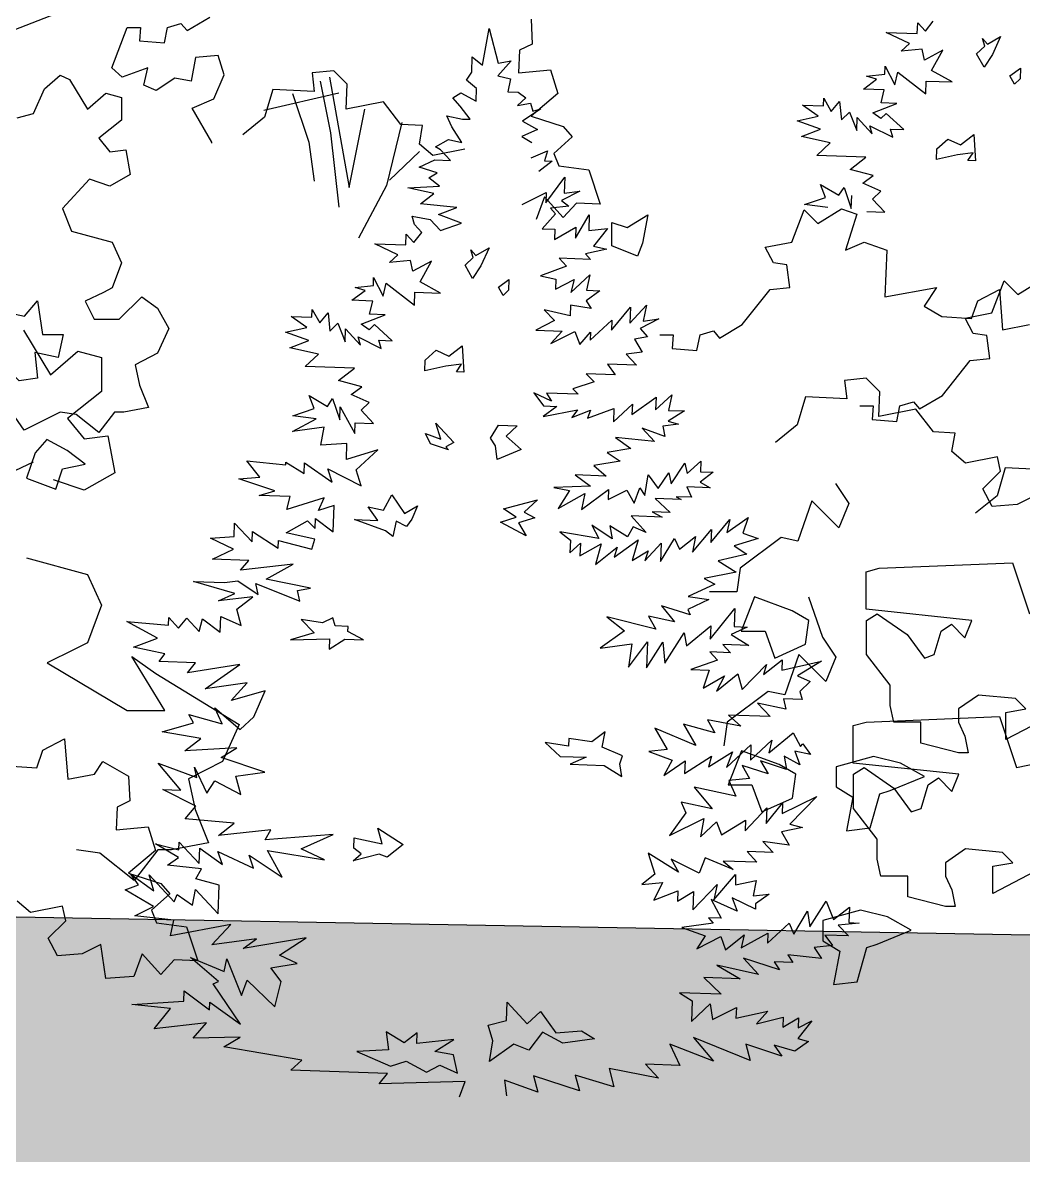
# Model space of a CAD drawing. Header units: inches. Extents: x 11.9 to 85.3, y 21.1 to 37.4.
# Drawn here: x 23.416 to 23.875, y 22.244 to 22.763 of the extents above; entities that cross this region are included whole.
import ezdxf

# ---------------------------------------------------------------- set-up
doc = ezdxf.new("R2010")
doc.units = ezdxf.units.IN
doc.header["$MEASUREMENT"] = 0
doc.layers.add('CAY', color=94, linetype='Continuous')
doc.layers.add('CAY-3', color=61, linetype='Continuous')

# ---------------------------------------------------------------- blocks, each defined once
blk = doc.blocks.new('A$C76451831')
at = {"layer": 'CAY'}
for p, q in [((4984.6, 1105.9), (4929.6, 1084.7)), ((5118.8, 1089), (5142, 1102.7)), ((5470, 1100.6), (5471.1, 1075.2)), ((5057.6, 1092.1), (5071.3, 1092.1)), ((5071.3, 1092.1), (5070.3, 1078.4)), ((5095.6, 1076.3), (5098.8, 1092.1)), ((5098.8, 1092.1), (5112.5, 1096.3)), ((5112.5, 1096.3), (5118.8, 1089)), ((5420.6, 1053.6), (5427.3, 1091)), ((5427.3, 1091), (5436.5, 1055.8)), ((5864.5, 1085.8), (5864.9, 1096.7)), ((5864.9, 1096.7), (5872.8, 1088.2)), ((5872.8, 1088.2), (5880.8, 1098.4)), ((5070.3, 1078.4), (5095.6, 1076.3)), ((5856.5, 1075.7), (5832.8, 1086.9)), ((5832.8, 1086.9), (5864.5, 1085.8)), ((5458.4, 1068.9), (5457.3, 1045.7)), ((5471.1, 1075.2), (5458.4, 1068.9)), ((5848, 1067.8), (5856.5, 1075.7)), ((5869.4, 1069.8), (5848, 1067.8)), ((5871.7, 1058.8), (5869.4, 1069.8)), ((5890.7, 1069), (5871.7, 1058.8)), ((5879.1, 1048.1), (5890.7, 1069)), ((5409.5, 1046.3), (5410, 1062.2)), ((5410, 1062.2), (5420.6, 1053.6)), ((5449.8, 1058.1), (5436.1, 1042.7)), ((5436.5, 1055.8), (5449.8, 1058.1)), ((4973.2, 1029.6), (4989.3, 1043.4)), ((4989.3, 1043.4), (4998.7, 1039.1)), ((5268.6, 1047.8), (5246.4, 1045.7)), ((5246.4, 1045.7), (5248.5, 1026.7)), ((5282.3, 1034.1), (5268.6, 1047.8)), ((5404.2, 1038.3), (5409.5, 1046.3)), ((5436.1, 1042.7), (5449.1, 1039.5)), ((5457.3, 1045.7), (5490, 1048.9)), ((5490, 1048.9), (5497.4, 1024.6)), ((5812.7, 1042.3), (5831.4, 1044.3)), ((5823, 1039.2), (5812.7, 1042.3)), ((5831.4, 1044.3), (5831.6, 1052.5)), ((5831.6, 1052.5), (5841.4, 1033.6)), ((5841.4, 1033.6), (5844.6, 1046.6)), ((5844.6, 1046.6), (5873.3, 1024.3)), ((5900, 1036.5), (5879.1, 1048.1)), ((4961.8, 1004.1), (4973.2, 1029.6)), ((4998.7, 1039.1), (5017.2, 1008.8)), ((5281.2, 1008.8), (5282.3, 1034.1)), ((5414.3, 1029.8), (5404.2, 1038.3)), ((5413.9, 1016.7), (5414.3, 1029.8)), ((5449.1, 1039.5), (5446.4, 1026.4)), ((5809.5, 1029.2), (5823, 1039.2)), ((5873.3, 1024.3), (5873.7, 1037.4)), ((5873.7, 1037.4), (5900, 1036.5)), ((5017.2, 1008.8), (5035.7, 1024.9)), ((5035.7, 1024.9), (5051.8, 1020.6)), ((5051.8, 1020.6), (5051.8, 997.4)), ((5273.8, 1025), (5197.2, 1007.3)), ((5206.3, 1028.8), (5197.9, 1000.4)), ((5248.5, 1026.7), (5206.3, 1028.8)), ((5390, 1020.2), (5398.3, 1025.4)), ((5397.8, 1011.8), (5390, 1020.2)), ((5398.3, 1025.4), (5413.9, 1016.7)), ((5446.4, 1026.4), (5456.8, 1026.1)), ((5464.8, 1020.4), (5456.3, 1012.5)), ((5456.8, 1026.1), (5464.8, 1020.4)), ((5497.4, 1024.6), (5470, 1001.4)), ((5768.6, 1012.1), (5768.9, 1019.8)), ((5768.9, 1019.8), (5776.6, 1006.4)), ((5830.8, 1028.5), (5809.5, 1029.2)), ((5827.6, 1015), (5830.8, 1028.5)), ((5319.2, 1016.2), (5281.2, 1008.8)), ((5337.1, 993), (5319.2, 1016.2)), ((5407.8, 998.3), (5397.8, 1011.8)), ((5456.3, 1012.5), (5469.5, 1014.7)), ((5480.2, 1008.9), (5461.2, 996.5)), ((5469.5, 1014.7), (5472, 1006.5)), ((5472, 1006.5), (5480.2, 1008.9)), ((5747.3, 1012.8), (5768.6, 1012.1)), ((5763.2, 1001.4), (5747.3, 1012.8)), ((5776.6, 1006.4), (5785.1, 1016.5)), ((5785.1, 1016.5), (5787.1, 997.8)), ((5819.1, 1004.9), (5843.5, 1014.5)), ((5843.5, 1014.5), (5827.6, 1015)), ((4945.3, 999.7), (4961.8, 1004.1)), ((5051.8, 997.4), (5028.6, 978.9)), ((5197.9, 1000.4), (5175.7, 982.4)), ((5389, 990.8), (5383.9, 1001.9)), ((5383.9, 1001.9), (5400.1, 998.6)), ((5400.1, 998.6), (5407.8, 998.3)), ((5461.2, 996.5), (5476.8, 987.8)), ((5470, 1001.4), (5502.7, 990.9)), ((5741.8, 996.7), (5763.2, 1001.4)), ((5765.5, 988.2), (5741.8, 996.7)), ((5787.1, 997.8), (5795.1, 1005.7)), ((5795.1, 1005.7), (5802.6, 986.9)), ((5802.6, 986.9), (5803.1, 1000)), ((5803.1, 1000), (5818.4, 983.6)), ((5827.1, 999.2), (5819.1, 1004.9)), ((5832.7, 1004.4), (5827.1, 999.2)), ((5850.7, 987.9), (5832.7, 1004.4)), ((5359.3, 991.9), (5337.1, 993)), ((5356.1, 972.9), (5359.3, 991.9)), ((5399.3, 974.6), (5389, 990.8)), ((5476.8, 987.8), (5460.6, 980.6)), ((5502.7, 990.9), (5512.2, 980.3)), ((5746.2, 980.7), (5765.5, 988.2)), ((5818.4, 983.6), (5815.9, 991.8)), ((5815.9, 991.8), (5839.5, 980.1)), ((5839.5, 980.1), (5837.1, 988.4)), ((5837.1, 988.4), (5850.7, 987.9)), ((5028.6, 978.9), (5040, 965.1)), ((5369.8, 961.3), (5356.1, 972.9)), ((5372.4, 970.1), (5385.8, 977.8)), ((5385.8, 977.8), (5399.3, 974.6)), ((5460.6, 980.6), (5470.9, 974.8)), ((5512.2, 980.3), (5493.2, 963.4)), ((5775.4, 974.2), (5746.2, 980.7)), ((5761.9, 961.5), (5775.4, 974.2)), ((5040, 965.1), (5056.1, 967.1)), ((5056.1, 967.1), (5060.8, 941.9)), ((5402.5, 967.7), (5369.8, 961.3)), ((5377.7, 967.2), (5372.4, 970.1)), ((5387.7, 956.4), (5377.7, 967.2)), ((5470.3, 959), (5486.9, 966.1)), ((5486.9, 966.1), (5483.8, 955.8)), ((5493.2, 963.4), (5498.5, 950.8)), ((5812.1, 959.8), (5761.9, 961.5)), ((5355.8, 949.4), (5371.9, 957)), ((5374.2, 943.7), (5355.8, 949.4)), ((5371.9, 957), (5387.7, 956.4)), ((5491.5, 955.5), (5478, 945.1)), ((5483.8, 955.8), (5491.5, 955.5)), ((5498.5, 950.8), (5529.1, 946.6)), ((5795.8, 947.2), (5812.1, 959.8)), ((5019.2, 937.2), (4991.7, 907.3)), ((5040, 930.1), (5019.2, 937.2)), ((5060.8, 941.9), (5040, 930.1)), ((5365.8, 938.6), (5374.2, 943.7)), ((5376.4, 930.1), (5365.8, 938.6)), ((5485, 913.1), (5504.5, 939.2)), ((5504.5, 939.2), (5503.9, 922.9)), ((5529.1, 946.6), (5540.7, 911.8)), ((5819.6, 940.9), (5795.8, 947.2)), ((5808.9, 933.2), (5819.6, 940.9)), ((5344.2, 928.5), (5376.4, 930.1)), ((5370.7, 922.5), (5344.2, 928.5)), ((5770.8, 918.6), (5765.8, 931.9)), ((5765.8, 931.9), (5784.4, 920.9)), ((5784.4, 920.9), (5789.7, 928.8)), ((5789.7, 928.8), (5797.1, 907.3)), ((5827.2, 924.8), (5808.9, 933.2)), ((5357.2, 912.1), (5370.7, 922.5)), ((5460.9, 911.2), (5485.4, 923.5)), ((5483.7, 919.1), (5475.3, 895.9)), ((5502.7, 898.1), (5483.7, 919.1)), ((5485.4, 923.5), (5485, 913.1)), ((5519.9, 925), (5501, 915.3)), ((5501, 915.3), (5508.5, 909.6)), ((5503.9, 922.9), (5519.9, 925)), ((5749.2, 911.2), (5770.8, 918.6)), ((5797.1, 907.3), (5797.6, 920.4)), ((5818.7, 916.9), (5827.2, 924.8)), ((5831.4, 903.4), (5818.7, 916.9)), ((4991.7, 907.3), (5000.7, 884.1)), ((5394.2, 908.1), (5357.2, 912.1)), ((5375.4, 901.1), (5394.2, 908.1)), ((5508.5, 909.6), (5489.8, 907.5)), ((5489.8, 907.5), (5495.1, 901.9)), ((5516.4, 912.8), (5502.7, 898.1)), ((5540.7, 911.8), (5516.4, 912.8)), ((5773.1, 908.1), (5749.2, 911.2)), ((5812.9, 904), (5831.4, 903.4)), ((5351, 891), (5348.6, 899.3)), ((5348.6, 899.3), (5367.1, 895.9)), ((5358.4, 882.6), (5351, 891)), ((5367.1, 895.9), (5377.5, 884.7)), ((5399.1, 892.1), (5375.4, 901.1)), ((5377.5, 884.7), (5399.1, 892.1)), ((5495.1, 901.9), (5481.4, 886.5)), ((5515.5, 877.1), (5529.5, 900.7)), ((5529.5, 900.7), (5528.9, 884.8)), ((5000.7, 884.1), (5042.4, 872.7)), ((5342.1, 870.1), (5342.5, 880.9)), ((5342.5, 880.9), (5350.4, 872.5)), ((5350.4, 872.5), (5358.4, 882.6)), ((5481.4, 886.5), (5494.5, 886)), ((5494.1, 875.6), (5515.9, 888)), ((5494.5, 886), (5494.1, 875.6)), ((5515.9, 888), (5515.5, 877.1)), ((5528.9, 884.8), (5548, 886.9)), ((5548, 886.9), (5533.8, 868.8)), ((5042.4, 872.7), (5051.8, 851.9)), ((5310.5, 871.2), (5342.1, 870.1)), ((5334.1, 859.9), (5310.5, 871.2)), ((5533.8, 868.8), (5547.3, 865.6)), ((5325.6, 852), (5334.1, 859.9)), ((5498.9, 856.4), (5506.3, 848.5)), ((5530.6, 855.3), (5498.9, 856.4)), ((5547.3, 865.6), (5525.8, 860.9)), ((5525.8, 860.9), (5530.6, 855.3)), ((5051.8, 851.9), (5042.4, 826.3)), ((5347, 854), (5325.6, 852)), ((5349.4, 843.1), (5347, 854)), ((5368.3, 853.3), (5349.4, 843.1)), ((5356.7, 832.4), (5368.3, 853.3)), ((5506.3, 848.5), (5479.7, 838.5)), ((5309, 828.6), (5309.3, 836.7)), ((5309.3, 836.7), (5319, 817.8)), ((5479.7, 838.5), (5495.4, 835.2)), ((5495.4, 835.2), (5495.1, 824.8)), ((5495.1, 824.8), (5514, 834.6)), ((5510.8, 821.5), (5530, 839.5)), ((5514, 834.6), (5510.8, 821.5)), ((5530, 839.5), (5526.8, 823.7)), ((5033.3, 821.6), (5014.8, 812.5)), ((5042.4, 826.3), (5033.3, 821.6)), ((5287.1, 813.5), (5300.6, 823.4)), ((5290.3, 826.5), (5309, 828.6)), ((5300.6, 823.4), (5290.3, 826.5)), ((5319, 817.8), (5322.2, 830.9)), ((5322.2, 830.9), (5350.9, 808.5)), ((5350.9, 808.5), (5351.3, 821.7)), ((5351.3, 821.7), (5377.6, 820.8)), ((5377.6, 820.8), (5356.7, 832.4)), ((5540.3, 823.2), (5526.4, 812.8)), ((5526.8, 823.7), (5540.3, 823.2)), ((5014.8, 812.5), (5023.9, 794.1)), ((5049.4, 794.1), (5072.6, 816.9)), ((5072.6, 816.9), (5088.7, 805.5)), ((5308.4, 812.7), (5287.1, 813.5)), ((5305.2, 799.3), (5308.4, 812.7)), ((5526.4, 812.8), (5531.5, 805)), ((5088.7, 805.5), (5100.1, 784.6)), ((5246.2, 796.3), (5246.5, 804)), ((5246.5, 804), (5254.2, 790.6)), ((5254.2, 790.6), (5262.7, 800.7)), ((5262.7, 800.7), (5264.7, 782.1)), ((5296.7, 789.1), (5321.1, 798.7)), ((5321.1, 798.7), (5305.2, 799.3)), ((5510, 797.5), (5483.5, 803.9)), ((5483.5, 803.9), (5494, 792.7)), ((5510.4, 808.4), (5510, 797.5)), ((5531.5, 805), (5510.4, 808.4)), ((5552.1, 782.9), (5571.5, 806.3)), ((5570.9, 790), (5587.9, 808.4)), ((5571.5, 806.3), (5570.9, 790)), ((5587.9, 808.4), (5584.6, 792.2)), ((5023.9, 794.1), (5049.4, 794.1)), ((5240.9, 785.6), (5224.9, 797.1)), ((5224.9, 797.1), (5246.2, 796.3)), ((5264.7, 782.1), (5272.7, 790)), ((5272.7, 790), (5280.2, 771.1)), ((5304.7, 783.4), (5296.7, 789.1)), ((5310.3, 788.7), (5304.7, 783.4)), ((5328.3, 772.2), (5310.3, 788.7)), ((5494, 792.7), (5475, 782.9)), ((5530.4, 772.8), (5552.4, 793.3)), ((5552.4, 793.3), (5552.1, 782.9)), ((5600.5, 794.4), (5581.6, 784.6)), ((5584.6, 792.2), (5600.5, 794.4)), ((4951.7, 782.9), (4979.4, 737.5)), ((5100.1, 784.6), (5088.7, 759.5)), ((5219.4, 781), (5240.9, 785.6)), ((5243.1, 772.4), (5219.4, 781)), ((5280.2, 771.1), (5280.7, 784.3)), ((5280.7, 784.3), (5296, 767.8)), ((5296, 767.8), (5293.5, 776.1)), ((5293.5, 776.1), (5317.1, 764.4)), ((5475, 782.9), (5501.7, 782)), ((5501.7, 782), (5490.4, 769.2)), ((5490.4, 769.2), (5514.9, 781.5)), ((5514.9, 781.5), (5519.8, 768.2)), ((5519.8, 768.2), (5530.7, 781)), ((5530.7, 781), (5530.4, 772.8)), ((5589, 776.2), (5575.8, 773.9)), ((5581.6, 784.6), (5589, 776.2)), ((5223.8, 764.9), (5243.1, 772.4)), ((5253, 758.5), (5223.8, 764.9)), ((5314.7, 772.6), (5328.3, 772.2)), ((5317.1, 764.4), (5314.7, 772.6)), ((5575.8, 773.9), (5583.5, 760.5)), ((4979.4, 737.5), (5007.1, 761.7)), ((5007.1, 761.7), (5031.3, 755.2)), ((5031.3, 755.2), (5031.3, 720.4)), ((5088.7, 759.5), (5065.6, 747.7)), ((5239.5, 745.8), (5253, 758.5)), ((5583.5, 760.5), (5567.1, 758.4)), ((5567.1, 758.4), (5577.6, 747.1)), ((5065.6, 747.7), (5070.3, 726.8)), ((5289.7, 744), (5239.5, 745.8)), ((5273.4, 731.5), (5289.7, 744)), ((5577.6, 747.1), (5548.1, 748.2)), ((5548.1, 748.2), (5555.9, 737.5)), ((5297.2, 725.2), (5273.4, 731.5)), ((5534.4, 730.1), (5512.8, 723.1)), ((5526.5, 738.5), (5534.4, 730.1)), ((5555.9, 737.5), (5526.5, 738.5)), ((5031.3, 720.4), (4996.5, 692.7)), ((5070.3, 726.8), (5079.3, 704)), ((5286.5, 717.4), (5297.2, 725.2)), ((5304.8, 709.1), (5286.5, 717.4)), ((5472.8, 719.1), (5482.8, 705.6)), ((5491.1, 710.3), (5472.8, 719.1)), ((5518.1, 717.5), (5485.9, 718.6)), ((5485.9, 718.6), (5491.1, 710.3)), ((5512.8, 723.1), (5518.1, 717.5)), ((4952.3, 680.8), (4931.5, 710.7)), ((5248.4, 702.9), (5243.4, 716.2)), ((5243.4, 716.2), (5262.1, 705.1)), ((5262.1, 705.1), (5267.3, 713.1)), ((5267.3, 713.1), (5274.7, 691.5)), ((5296.4, 701.2), (5304.8, 709.1)), ((5554.2, 689.5), (5573.5, 707.4)), ((5573.1, 697), (5597.7, 714.7)), ((5573.5, 707.4), (5573.1, 697)), ((5597.3, 701.6), (5613.7, 716.9)), ((5597.7, 714.7), (5597.3, 701.6)), ((5613.7, 716.9), (5610.4, 701.1)), ((4989.3, 699.3), (4952.3, 680.8)), ((5005.4, 696.9), (4989.3, 699.3)), ((5028.6, 678.5), (5005.4, 696.9)), ((5044.7, 699.3), (5028.6, 678.5)), ((5054.2, 699.3), (5044.7, 699.3)), ((5079.3, 704), (5054.2, 699.3)), ((5226.8, 695.5), (5248.4, 702.9)), ((5250.7, 692.4), (5226.8, 695.5)), ((5274.7, 691.5), (5275.2, 704.7)), ((5275.2, 704.7), (5290.1, 677.4)), ((5309, 687.6), (5296.4, 701.2)), ((5496.3, 705.1), (5482.4, 694.7)), ((5482.4, 694.7), (5517.5, 701.6)), ((5482.8, 705.6), (5496.3, 705.1)), ((5517.5, 701.6), (5511.8, 693.7)), ((5511.8, 693.7), (5530.6, 701.2)), ((5527.6, 693.1), (5554.7, 703.1)), ((5530.6, 701.2), (5527.6, 693.1)), ((5554.7, 703.1), (5554.2, 689.5)), ((5626.7, 700.5), (5610, 690.2)), ((5610.4, 701.1), (5626.7, 700.5)), ((4996.5, 692.7), (5013.6, 672)), ((5226.3, 679.6), (5250.7, 692.4)), ((5258.6, 683.9), (5226.3, 679.6)), ((5255.2, 665.5), (5258.6, 683.9)), ((5290.1, 677.4), (5290.5, 688.3)), ((5290.5, 688.3), (5309, 687.6)), ((5606.7, 674.5), (5583.5, 683)), ((5583.5, 683), (5596.1, 669.4)), ((5620.8, 687.1), (5604.8, 685)), ((5604.8, 685), (5606.7, 674.5)), ((5610, 690.2), (5620.8, 687.1)), ((5013.6, 672), (5037.8, 675)), ((5037.8, 675), (5044.9, 637.2)), ((5596.1, 669.4), (5556.4, 673.5)), ((5556.4, 673.5), (5571.9, 662.1)), ((5282, 667.2), (5255.2, 665.5)), ((5281.5, 650.9), (5282, 667.2)), ((5313.5, 660.7), (5281.5, 650.9)), ((5291.5, 640.2), (5313.5, 660.7)), ((5571.9, 662.1), (5547.7, 658)), ((4917.8, 627.7), (4961.8, 648.6)), ((5179.9, 649.5), (5219.6, 645.4)), ((5192.9, 632.7), (5179.9, 649.5)), ((5219.6, 645.4), (5219.7, 648.1)), ((5219.7, 648.1), (5238.4, 636.6)), ((5561, 649.3), (5534.1, 644.8)), ((5547.7, 658), (5561, 649.3)), ((5629.4, 636.5), (5643.5, 649.2)), ((5643.5, 649.2), (5643.1, 638.3)), ((5044.9, 637.2), (5013.6, 619.5)), ((5238.4, 636.6), (5238.7, 647.4)), ((5238.7, 647.4), (5267.1, 627.9)), ((5262.5, 641.2), (5296.4, 624.1)), ((5267.1, 627.9), (5262.5, 641.2)), ((5296.4, 624.1), (5291.5, 640.2)), ((5534.1, 644.8), (5546.9, 634)), ((5599.9, 621.2), (5610.9, 637.2)), ((5610.9, 637.2), (5613.2, 626.2)), ((5613.2, 626.2), (5627.1, 647)), ((5627.1, 647), (5629.4, 636.5)), ((5656.2, 637.9), (5642.7, 627.9)), ((5643.1, 638.3), (5656.2, 637.9)), ((5013.6, 619.5), (4982.4, 630.1)), ((5171.6, 631.2), (5192.9, 632.7)), ((5208.3, 619), (5171.6, 631.2)), ((5515.2, 635.1), (5530.7, 623.7)), ((5546.9, 634), (5515.2, 635.1)), ((5586.1, 614), (5589.5, 635.2)), ((5589.5, 635.2), (5599.9, 621.2)), ((5642.7, 627.9), (5652.9, 622.1)), ((5192.3, 614.2), (5208.3, 619)), ((5224, 613.1), (5192.3, 614.2)), ((5530.7, 623.7), (5493.4, 622.2)), ((5493.4, 622.2), (5509.2, 619.4)), ((5509.2, 619.4), (5497.7, 600.8)), ((5497.7, 600.8), (5525, 616.1)), ((5521.7, 599.9), (5549.1, 620.3)), ((5525, 616.1), (5521.7, 599.9)), ((5549.1, 620.3), (5548.8, 609.9)), ((5548.8, 609.9), (5567.7, 619.6)), ((5567.7, 619.6), (5575.4, 606.2)), ((5575.4, 606.2), (5581.3, 621.9)), ((5581.3, 621.9), (5586.1, 614)), ((5629, 622.9), (5634, 612.3)), ((5652.9, 622.1), (5629, 622.9)), ((5220.8, 600), (5224, 613.1)), ((5258.8, 611.8), (5220.8, 600)), ((5252.9, 598.9), (5258.8, 611.8)), ((5268.9, 603.8), (5252.9, 598.9)), ((5268, 577.1), (5268.9, 603.8)), ((5596.8, 610.9), (5612.2, 596.8)), ((5623.5, 610), (5596.8, 610.9)), ((5618.2, 612.9), (5623.5, 610)), ((5634, 612.3), (5618.2, 612.9)), ((5249.5, 580.4), (5249.9, 590.8)), ((5249.9, 590.8), (5268, 577.1)), ((5603.9, 592.1), (5572.2, 593.2)), ((5572.2, 593.2), (5587.5, 576.3)), ((5612.2, 596.8), (5593.6, 597.4)), ((5593.6, 597.4), (5603.9, 592.1)), ((5669.9, 576.2), (5691.8, 591.7)), ((5691.8, 591.7), (5686.2, 575.6)), ((5166.8, 572.4), (5167.3, 586)), ((5167.3, 586), (5185.2, 566.8)), ((5219.9, 576), (5241.7, 588.4)), ((5241.7, 588.4), (5249.5, 580.4)), ((5552.8, 569.8), (5532, 583.7)), ((5532, 583.7), (5539.2, 570.3)), ((5568.7, 572), (5550.5, 583.1)), ((5550.5, 583.1), (5552.8, 569.8)), ((5574.5, 582.2), (5568.7, 572)), ((5587.5, 576.3), (5574.5, 582.2)), ((5634.8, 556.1), (5654.2, 579.4)), ((5653.7, 566.3), (5673.1, 589.7)), ((5654.2, 579.4), (5653.7, 566.3)), ((5673.1, 589.7), (5669.9, 576.2)), ((5142.7, 570.6), (5166.8, 572.4)), ((5166.3, 559.3), (5142.7, 570.6)), ((5185.2, 566.8), (5185.5, 577.2)), ((5185.5, 577.2), (5211.7, 560.4)), ((5211.7, 560.4), (5212, 568.1)), ((5212, 568.1), (5246.1, 559.2)), ((5249.2, 569.6), (5219.9, 576)), ((5246.1, 559.2), (5249.2, 569.6)), ((5499.6, 577.1), (5510.2, 568.6)), ((5539.2, 570.3), (5499.6, 577.1)), ((5510.2, 568.6), (5509.7, 555.5)), ((5554.9, 551.2), (5579.5, 568.9)), ((5579.5, 568.9), (5573.3, 547.8)), ((5602.3, 546.8), (5616.7, 570.3)), ((5616.7, 570.3), (5621.8, 559.3)), ((5621.8, 559.3), (5638.1, 572.3)), ((5638.1, 572.3), (5634.8, 556.1)), ((5701.9, 570.1), (5677.6, 562.8)), ((5686.2, 575.6), (5701.9, 570.1)), ((5144.7, 549.2), (5166.3, 559.3)), ((5509.7, 555.5), (5520.5, 565.5)), ((5520.5, 565.5), (5520, 552.4)), ((5520, 552.4), (5541.7, 564.8)), ((5541.7, 564.8), (5536, 543.7)), ((5536, 543.7), (5557.9, 561.5)), ((5557.9, 561.5), (5554.9, 551.2)), ((5573.3, 547.8), (5589.5, 557.7)), ((5586.4, 547.4), (5602.9, 565.4)), ((5589.5, 557.7), (5586.4, 547.4)), ((5602.9, 565.4), (5602.3, 546.8)), ((5677.6, 562.8), (5690.5, 554.2)), ((5181.8, 547.9), (5144.7, 549.2)), ((5173.3, 537.8), (5181.8, 547.9)), ((5227, 544), (5173.3, 537.8)), ((5199.7, 528.7), (5227, 544)), ((5690.5, 554.2), (5661.2, 547.5)), ((5661.2, 547.5), (5679.4, 536)), ((5679.4, 536), (5647, 529.4)), ((5683.6, 539.8), (5680.1, 515.6)), ((5125.3, 526.3), (5157, 525.2)), ((5167.5, 513.9), (5125.3, 526.3)), ((5157, 525.2), (5170.6, 527)), ((5170.6, 527), (5191.5, 513.1)), ((5189.1, 524.1), (5233.8, 506.2)), ((5191.5, 513.1), (5189.1, 524.1)), ((5244.7, 519.4), (5199.7, 528.7)), ((5657.7, 523.6), (5630.5, 510.9)), ((5647, 529.4), (5657.7, 523.6)), ((5150.9, 506.4), (5167.5, 513.9)), ((5185.9, 510.6), (5150.9, 506.4)), ((5169.6, 498), (5185.9, 510.6)), ((5231.5, 517.1), (5244.7, 519.4)), ((5233.8, 506.2), (5231.5, 517.1)), ((5630.5, 510.9), (5651.7, 507.9)), ((5680.1, 515.6), (5652.4, 515.6)), ((5174, 481.5), (5169.6, 498)), ((5632.6, 492.3), (5603.4, 501.4)), ((5603.4, 501.4), (5616.4, 485.1)), ((5651.7, 507.9), (5630, 497.8)), ((5630, 497.8), (5632.6, 492.3)), ((5653, 467.5), (5678.1, 498.8)), ((5678.1, 498.8), (5677.5, 480.3)), ((5099.7, 481.8), (5100, 489.5)), ((5100, 489.5), (5110.1, 478.8)), ((5110.1, 478.8), (5118.6, 488.9)), ((5118.6, 488.9), (5131.2, 475.3)), ((5131.2, 475.3), (5134.4, 488.3)), ((5134.4, 488.3), (5152.5, 474.6)), ((5152.5, 474.6), (5153.1, 490.4)), ((5153.1, 490.4), (5174, 481.5)), ((5597.6, 477.6), (5547.3, 490.2)), ((5547.3, 490.2), (5565.4, 476)), ((5589.9, 491), (5597.6, 477.6)), ((5616.4, 485.1), (5589.9, 491)), ((5057.3, 485.6), (5099.7, 481.8)), ((5088.4, 468.6), (5057.3, 485.6)), ((5565.4, 476), (5540.7, 458.3)), ((5628.7, 460.7), (5653.5, 481.1)), ((5653.5, 481.1), (5653, 467.5)), ((5690.6, 479.8), (5674.5, 472.2)), ((5677.5, 480.3), (5690.6, 479.8)), ((5064.1, 459.1), (5088.4, 468.6)), ((5569.5, 438.7), (5589, 464.8)), ((5589, 464.8), (5588.1, 438)), ((5588.1, 438), (5604.8, 464.2)), ((5604.8, 464.2), (5606.8, 442.8)), ((5606.8, 442.8), (5626.5, 473.9)), ((5626.5, 473.9), (5628.7, 460.7)), ((5674.5, 472.2), (5692.6, 461.1)), ((5096, 452.5), (5064.1, 459.1)), ((5090.3, 444.6), (5096, 452.5)), ((5540.7, 458.3), (5573.1, 462.6)), ((5573.1, 462.6), (5569.5, 438.7)), ((5652.5, 454.4), (5660.4, 445.9)), ((5673.8, 453.6), (5652.5, 454.4)), ((5665.9, 462.1), (5673.8, 453.6)), ((5692.6, 461.1), (5665.9, 462.1)), ((5062.5, 449.6), (5086.7, 432.5)), ((5127.4, 443.3), (5090.3, 444.6)), ((5119.3, 433.1), (5127.4, 443.3)), ((5172.7, 441.7), (5119.3, 433.1)), ((5137.3, 416.6), (5172.7, 441.7)), ((5660.4, 445.9), (5633.3, 436.5)), ((5685.6, 416.1), (5710.5, 441.5)), ((5707.5, 431.2), (5726.6, 446.4)), ((5710.5, 441.5), (5707.5, 431.2)), ((5726.6, 446.4), (5726.2, 435.9)), ((5726.2, 435.9), (5766.8, 445)), ((5766.8, 445), (5742.3, 429.9)), ((5633.3, 436.5), (5651.9, 435.8)), ((5651.9, 435.8), (5645.8, 417.4)), ((5645.8, 417.4), (5667.5, 429.8)), ((5659.3, 414.3), (5681.2, 432.1)), ((5667.5, 429.8), (5659.3, 414.3)), ((5681.2, 432.1), (5685.6, 416.1)), ((5742.3, 429.9), (5755.2, 424.1)), ((5180.2, 422.8), (5137.3, 416.6)), ((5163.7, 404.8), (5180.2, 422.8)), ((5755.2, 424.1), (5744.5, 414)), ((5198.4, 414.5), (5163.7, 404.8)), ((5187.1, 388.1), (5198.4, 414.5)), ((5746.9, 405.8), (5727.9, 406.4)), ((5727.9, 406.4), (5730.2, 395.9)), ((5744.5, 414), (5746.9, 405.8)), ((5154.7, 381.1), (5147.1, 397.2)), ((5147.1, 397.2), (5173, 375)), ((5701.4, 401.9), (5714.1, 388.3)), ((5730.2, 395.9), (5701.4, 401.9)), ((5093.2, 372.8), (5125.3, 382.1)), ((5120.6, 390.5), (5154.7, 381.1)), ((5125.3, 382.1), (5120.6, 390.5)), ((5173, 375), (5187.1, 388.1)), ((5650.1, 385.1), (5657.8, 371.7)), ((5684.3, 378.5), (5650.1, 385.1)), ((5714.1, 388.3), (5671.6, 389.8)), ((5671.6, 389.8), (5684.3, 378.5)), ((5132.9, 366), (5093.2, 372.8)), ((5171.9, 380.3), (5154.8, 342.6)), ((5596.3, 376.6), (5609.2, 354.8)), ((5638.3, 358.8), (5596.3, 376.6)), ((5625.9, 380.5), (5638.3, 358.8)), ((5657.8, 371.7), (5625.9, 380.5)), ((5712.8, 351.2), (5737.6, 371.6)), ((5737.6, 371.6), (5745.2, 357.8)), ((5116.6, 353.4), (5132.9, 366)), ((5669.7, 336.4), (5694.5, 359.5)), ((5694, 343.7), (5716, 364.2)), ((5694.5, 359.5), (5694, 343.7)), ((5716, 364.2), (5712.8, 351.2)), ((5745.2, 357.8), (5747.6, 360.4)), ((5747.6, 360.4), (5755.4, 349.7)), ((5169.7, 356.6), (5116.6, 353.4)), ((5153.5, 346.7), (5169.7, 356.6)), ((5609.2, 354.8), (5590.5, 352.7)), ((5590.5, 352.7), (5614.2, 343.7)), ((5626.9, 330.2), (5654.2, 347.8)), ((5651.2, 337), (5675.7, 352.5)), ((5654.2, 347.8), (5651.2, 337)), ((5675.7, 352.5), (5669.7, 336.4)), ((5744.6, 339.2), (5728.6, 347.9)), ((5728.6, 347.9), (5730.8, 334.2)), ((5755.4, 349.7), (5739.6, 353)), ((5739.6, 353), (5744.6, 339.2)), ((5112.4, 313.2), (5089.4, 340.8)), ((5089.4, 340.8), (5128.7, 326.2)), ((5154.8, 342.6), (5120.1, 324.9)), ((5126.4, 336.8), (5139.1, 310)), ((5128.7, 326.2), (5126.4, 336.8)), ((5198.3, 331.5), (5153.5, 346.7)), ((5614.2, 343.7), (5605.5, 328.2)), ((5605.5, 328.2), (5627.4, 343.3)), ((5627.4, 343.3), (5626.9, 330.2)), ((5712.1, 329.9), (5685.6, 338.5)), ((5685.6, 338.5), (5693.3, 325.1)), ((5730.8, 334.2), (5704.4, 343.3)), ((5704.4, 343.3), (5712.1, 329.9)), ((5120.1, 324.9), (5127.1, 293.6)), ((5168.7, 327.6), (5198.3, 331.5)), ((5173.5, 308.8), (5168.7, 327.6)), ((5693.3, 325.1), (5672, 323.1)), ((5093.9, 313.9), (5112.4, 313.2)), ((5127.7, 296.8), (5093.9, 313.9)), ((5139.1, 310), (5147.2, 322.9)), ((5147.2, 322.9), (5173.5, 308.8)), ((5636.8, 316.2), (5655.1, 294.3)), ((5679.1, 307), (5636.8, 316.2)), ((5672, 323.1), (5679.1, 307)), ((5623.2, 300.8), (5628.2, 290.2)), ((5655.1, 294.3), (5623.2, 300.8)), ((5726.5, 289.5), (5762, 306.9)), ((5762, 306.9), (5734.3, 278.4)), ((5116.8, 284), (5127.7, 296.8)), ((5127.1, 293.6), (5140.7, 259.4)), ((5628.2, 290.2), (5611.5, 266.8)), ((5688.7, 271.8), (5710.9, 295)), ((5710.3, 279.2), (5726.9, 299.9)), ((5710.9, 295), (5710.3, 279.2)), ((5726.9, 299.9), (5726.5, 289.5)), ((5167, 279.6), (5116.8, 284)), ((5150.7, 267), (5167, 279.6)), ((5611.5, 266.8), (5646.6, 284.1)), ((5646.6, 284.1), (5643.2, 265.7)), ((5643.2, 265.7), (5659.6, 281)), ((5659.6, 281), (5664.6, 267.6)), ((5664.6, 267.6), (5689.1, 282.7)), ((5689.1, 282.7), (5688.7, 271.8)), ((5734.3, 278.4), (5747.3, 275.2)), ((5204.4, 272.8), (5150.7, 267)), ((5198.6, 262.6), (5204.4, 272.8)), ((5268.1, 267.9), (5198.6, 262.6)), ((5235.4, 253.2), (5268.1, 267.9)), ((5747.3, 275.2), (5725.9, 270.5)), ((5725.9, 270.5), (5733.6, 257.1)), ((5110, 244.4), (5086.5, 258.4)), ((5086.5, 258.4), (5110.3, 252.1)), ((5140.7, 259.4), (5103, 252.3)), ((5110.3, 252.1), (5110.6, 260.2)), ((5110.6, 260.2), (5131.1, 238.2)), ((5733.6, 257.1), (5706.9, 260.7)), ((5706.9, 260.7), (5717.4, 249.5)), ((5029.8, 248.8), (5005.7, 252.3)), ((5064.6, 221), (5029.8, 248.8)), ((5088.8, 252.3), (5064.6, 221)), ((5103, 252.3), (5088.8, 252.3)), ((5098.9, 236.6), (5110, 244.4)), ((5131.1, 238.2), (5131.7, 254.1)), ((5131.7, 254.1), (5155.1, 237.4)), ((5155.1, 237.4), (5150.1, 250.7)), ((5150.1, 250.7), (5186.7, 233.6)), ((5186.7, 233.6), (5182.2, 246.9)), ((5182.2, 246.9), (5215.8, 224.4)), ((5200.9, 251.6), (5259, 241.9)), ((5215.8, 224.4), (5200.9, 251.6)), ((5259, 241.9), (5235.4, 253.2)), ((5620.7, 229.3), (5589.6, 249)), ((5589.6, 249), (5596.6, 227.4)), ((5647.9, 244.2), (5641.9, 228.5)), ((5676.5, 232.3), (5647.9, 244.2)), ((5717.4, 249.5), (5690.7, 250.4)), ((5690.7, 250.4), (5700.8, 239.6)), ((5133.6, 232.7), (5098.9, 236.6)), ((5127.8, 222.5), (5133.6, 232.7)), ((5641.9, 228.5), (5613, 242.7)), ((5613, 242.7), (5620.7, 229.3)), ((5700.8, 239.6), (5666.4, 240.8)), ((5666.4, 240.8), (5676.5, 232.3)), ((5069.2, 216.4), (5061.4, 227.5)), ((5061.4, 227.5), (5084.8, 210.4)), ((5080, 226.9), (5105.7, 199.2)), ((5084.8, 210.4), (5080, 226.9)), ((5151.6, 216.2), (5127.8, 222.5)), ((5596.6, 227.4), (5583.1, 217)), ((5656.8, 201.3), (5679, 227.2)), ((5679, 227.2), (5678.7, 216.4)), ((5678.7, 216.4), (5700.1, 221.1)), ((5700.1, 221.1), (5696.9, 205.3)), ((5055.4, 211.4), (5069.2, 216.4)), ((5084.3, 194.5), (5055.4, 211.4)), ((5124.2, 195.8), (5127.5, 211.6)), ((5127.5, 211.6), (5150.6, 186.8)), ((5150.6, 186.8), (5151.6, 216.2)), ((5583.1, 217), (5604.4, 219)), ((5604.4, 219), (5595.6, 200.7)), ((5595.6, 200.7), (5620, 210.3)), ((5620, 210.3), (5619.6, 199.9)), ((5619.6, 199.9), (5635.8, 209.7)), ((5635.2, 191.1), (5660.1, 217)), ((5635.8, 209.7), (5635.2, 191.1)), ((5660.1, 217), (5656.8, 201.3)), ((5105.7, 199.2), (5108.7, 206.8)), ((5108.7, 206.8), (5124.2, 195.8)), ((5654.1, 201.4), (5664.3, 182.4)), ((5680.4, 189.6), (5654.1, 201.4)), ((5699.1, 191.6), (5675.5, 203.3)), ((5675.5, 203.3), (5680.4, 189.6)), ((5696.9, 205.3), (5713.2, 207)), ((5699.3, 197.1), (5699.1, 191.6)), ((5713.2, 207), (5699.3, 197.1)), ((5754.7, 173.8), (5771.4, 200)), ((5771.4, 200), (5778.9, 181.1)), ((5065.3, 184.8), (5084.3, 194.5)), ((5738.5, 166.2), (5752.5, 189.8)), ((5752.5, 189.8), (5754.7, 173.8)), ((5778.9, 181.1), (5795.2, 193.7)), ((5795.2, 193.7), (5794.7, 177.9)), ((5105.1, 180.6), (5065.3, 184.8)), ((5101.8, 164.4), (5105.1, 180.6)), ((5163.4, 175.9), (5101.8, 164.4)), ((5144.1, 155.3), (5163.4, 175.9)), ((5656, 177.3), (5624.1, 172.9)), ((5651.2, 182.9), (5656, 177.3)), ((5664.3, 182.4), (5651.2, 182.9)), ((5711.5, 156.8), (5733.5, 177.3)), ((5733.5, 177.3), (5738.5, 166.2)), ((5805.1, 177.5), (5783.7, 175.5)), ((5783.7, 175.5), (5794.2, 164.3)), ((5794.7, 177.9), (5805.1, 177.5)), ((5240.4, 162.3), (5176.1, 151.4)), ((5213, 144.7), (5240.4, 162.3)), ((5624.1, 172.9), (5647.8, 164.4)), ((5647.8, 164.4), (5639.2, 151.1)), ((5639.2, 151.1), (5663.7, 163.9)), ((5663.7, 163.9), (5668.6, 150.1)), ((5668.6, 150.1), (5687.7, 165.3)), ((5684.6, 152.2), (5711.8, 167.2)), ((5687.7, 165.3), (5684.6, 152.2)), ((5711.8, 167.2), (5711.5, 156.8)), ((5794.2, 164.3), (5770.2, 165.1)), ((5770.2, 165.1), (5778, 154.4)), ((5189.6, 161.4), (5144.1, 155.3)), ((5176.1, 151.4), (5189.6, 161.4)), ((5778, 154.4), (5759.3, 152.4)), ((5759.3, 152.4), (5766.7, 141.2)), ((5150.9, 117.8), (5122.3, 142.4)), ((5122.3, 142.4), (5156.7, 128.1)), ((5156.7, 128.1), (5159.4, 141.1)), ((5159.4, 141.1), (5174.4, 103.4)), ((5231.3, 136.3), (5213, 144.7)), ((5723.7, 129.6), (5686.9, 141.7)), ((5686.9, 141.7), (5702.2, 124.9)), ((5766.7, 141.2), (5732.4, 145.1)), ((5732.4, 145.1), (5737.5, 137.3)), ((5204.4, 131.8), (5231.3, 136.3)), ((5214.8, 117.9), (5204.4, 131.8)), ((5702.2, 124.9), (5659.9, 134.5)), ((5659.9, 134.5), (5683.5, 120.6)), ((5737.5, 137.3), (5718.5, 137.9)), ((5718.5, 137.9), (5723.7, 129.6)), ((5145.4, 115.3), (5150.9, 117.8)), ((5174.4, 103.4), (5180, 119.1)), ((5180, 119.1), (5208.5, 91.8)), ((5208.5, 91.8), (5214.8, 117.9)), ((5646.4, 121.9), (5664.3, 104.9)), ((5683.5, 120.6), (5646.4, 121.9)), ((5115.3, 97.8), (5115.7, 108.2)), ((5115.7, 108.2), (5141.7, 88.7)), ((5173.4, 74.4), (5145.4, 115.3)), ((5621.8, 106.4), (5634.7, 98.2)), ((5664.3, 104.9), (5621.8, 106.4)), ((5062.2, 94.2), (5115.3, 97.8)), ((5101.9, 90.1), (5062.2, 94.2)), ((5141.7, 88.7), (5142, 96.8)), ((5142, 96.8), (5173.4, 74.4)), ((5634.7, 98.2), (5633.9, 77)), ((5633.9, 77), (5653.1, 94.9)), ((5653.1, 94.9), (5655.3, 78.9)), ((5085.3, 69.4), (5101.9, 90.1)), ((5655.3, 78.9), (5679.7, 91.2)), ((5679.7, 91.2), (5679.3, 80.4)), ((5679.3, 80.4), (5711.8, 87.4)), ((5711.8, 87.4), (5700.4, 74.6)), ((5700.4, 74.6), (5727.4, 81.4)), ((5727.4, 81.4), (5727.1, 71)), ((5138.6, 75.7), (5085.3, 69.4)), ((5124.9, 59.8), (5138.6, 75.7)), ((5727.1, 71), (5743.3, 80.8)), ((5756.7, 77.6), (5742.5, 59.6)), ((5743.3, 80.8), (5742.9, 70.4)), ((5742.9, 70.4), (5756.7, 77.6)), ((5172.9, 60.9), (5124.9, 59.8)), ((5156.3, 51), (5172.9, 60.9)), ((5693.7, 37.2), (5636.1, 60.6)), ((5636.1, 60.6), (5656.5, 36.3)), ((5742.5, 59.6), (5753.3, 56.5)), ((5236, 37.4), (5156.3, 51)), ((5656.5, 36.3), (5611.8, 53.7)), ((5611.8, 53.7), (5621.9, 32)), ((5726, 41.5), (5689.3, 53.7)), ((5689.3, 53.7), (5693.7, 37.2)), ((5739.3, 46.5), (5718.3, 52.7)), ((5718.3, 52.7), (5726, 41.5)), ((5753.3, 56.5), (5739.3, 46.5)), ((5224.8, 27.3), (5236, 37.4)), ((5323.5, 23.9), (5224.8, 27.3)), ((5314.9, 13.3), (5323.5, 23.9)), ((5600.2, 19.2), (5549.8, 29.1)), ((5549.8, 29.1), (5554.6, 10.4)), ((5621.9, 32), (5587.1, 33.3)), ((5587.1, 33.3), (5600.2, 19.2)), ((5402.9, 15.7), (5314.9, 13.3)), ((5396.9, 0), (5402.9, 15.7)), ((5476.9, 4.9), (5442.9, 17)), ((5442.9, 17), (5445, 1)), ((5472.5, 21.4), (5476.9, 4.9)), ((5519.5, 6.1), (5472.5, 21.4)), ((5515.1, 22.2), (5519.5, 6.1)), ((5554.6, 10.4), (5515.1, 22.2))]:
    blk.add_line(p, q, dxfattribs=at)
for points in [[(5144.1, 974), (5144.1, 975), (5124.1, 1009.8), (5146.2, 1019.3), (5156.8, 1043.6), (5150.4, 1063.6), (5127.2, 1061.5), (5123, 1037.3), (5106.1, 1040.4), (5087.2, 1027.8), (5074.5, 1033.1), (5078.7, 1051), (5052.3, 1041.5), (5041.8, 1051), (5057.6, 1092.1)], [(5264.3, 1041.5), (5284.4, 928.6), (5300.2, 1008.8)], [(5963.8, 1034.3), (5959.1, 1042.6), (5969.8, 1050.4), (5969.4, 1039.5), (5963.8, 1034.3)], [(5254.8, 1037.3), (5265.4, 984.5), (5273.8, 908.6)], [(5226.4, 1024.6), (5243.2, 975), (5248.5, 935)], [(5338.2, 995.1), (5322.3, 930.7), (5293.9, 877)], [(5356.1, 965.6), (5325.5, 936)], [(5441.4, 818.5), (5436.7, 826.9), (5447.4, 834.6), (5447, 823.8), (5441.4, 818.5)]]:
    blk.add_lwpolyline(points, dxfattribs=at)
for points in [[(5925, 1065.1), (5933.4, 1073), (5931, 1080.8), (5936.2, 1075.1), (5949.6, 1082.8), (5941.3, 1064.5), (5932.7, 1051.7)], [(5923.9, 955.9), (5916.2, 956.2), (5921.4, 964.1), (5905.5, 962), (5884.1, 957.3), (5884.4, 968.1), (5895.7, 978.2), (5908.6, 972.3), (5922.1, 982.7)], [(5552.4, 869.2), (5552.4, 892.9), (5568.2, 887.7), (5589.3, 900.9), (5584, 871.8), (5578.8, 858.6)], [(5402.6, 849.4), (5411, 857.2), (5408.6, 865), (5413.8, 859.4), (5427.2, 867.1), (5418.9, 848.8), (5410.3, 835.9)], [(4915.7, 781.4), (4928.9, 802.5), (4952.7, 797.2), (4965.9, 813), (4971.2, 778.7), (4992.3, 778.7), (4987, 755), (4963.2, 760.2), (4965.9, 733.8), (4947.4, 731.2), (4942.1, 736.5), (4942.1, 760.2), (4915.7, 760.2), (4899.9, 776.1)], [(5401.5, 740.1), (5393.8, 740.4), (5399.1, 748.4), (5383.1, 746.2), (5361.7, 741.5), (5362, 752.4), (5373.3, 762.4), (5386.2, 756.5), (5399.7, 766.9)], [(5385.6, 660.9), (5367.2, 667), (5362.2, 677.6), (5377.8, 671.6), (5372.9, 688.1), (5391.3, 668.4), (5383, 663.7)], [(5433.8, 664.7), (5428.6, 672.6), (5436.8, 685.9), (5455.8, 685.2), (5444.5, 674.7), (5459.9, 661), (5435.5, 651)], [(4975.5, 671.4), (4963.7, 657.6), (4954.7, 632), (4984.6, 620.6), (4991.7, 641.5), (5014.8, 646.2), (4996.4, 660)], [(5321.5, 577.9), (5289.7, 589.5), (5313.7, 588.6), (5303.8, 602.6), (5319.5, 599.3), (5327.8, 614.9), (5340.7, 595.8), (5354.1, 603.5), (5348.2, 590.1), (5343, 582.6), (5332.3, 588), (5329, 572.2)], [(5441.9, 600.5), (5476.7, 609.7), (5463.1, 597), (5473.8, 591.2), (5457.3, 586.3), (5465, 572.9), (5438.7, 587), (5454.8, 591.9)], [(5270.1, 480.9), (5267.7, 489.1), (5257.1, 484.1), (5235.4, 487.5), (5248.5, 473.9), (5224.3, 466.6), (5264.2, 467.9), (5263.8, 457.1), (5280, 467.4), (5299.1, 466.7), (5283, 475.4), (5283.2, 480.4)], [(5560.6, 340.2), (5563.6, 348.2), (5542.6, 357.1), (5545.9, 372.9), (5532, 362.5), (5508.5, 366), (5508.2, 358.3), (5484.4, 361.9), (5499.7, 347.7), (5526.4, 346.8), (5509.9, 339.7), (5544.7, 338.5), (5562.9, 327)], [(5288.9, 254), (5289.3, 264.4), (5318.1, 258.4), (5313.6, 274.5), (5339.3, 257.7), (5323, 244.7), (5315, 247.7), (5288.4, 240.9), (5296.4, 248.3)], [(5431.1, 57.3), (5426.2, 73.3), (5445, 78.1), (5445.6, 96.7), (5466.2, 74.6), (5479.7, 87.3), (5495.3, 65.5), (5521.6, 67.3), (5535, 59.1), (5502.6, 54.8), (5481.7, 65.9), (5467.9, 47.8), (5452.3, 53.8), (5427.7, 36.1)], [(5395.1, 24.1), (5390.7, 42.8), (5371.8, 46.2), (5391.3, 58.7), (5353.5, 54.6), (5353.9, 65.4), (5340.4, 55), (5322.2, 66.5), (5324.3, 47.9), (5292.1, 46.3), (5326.4, 31.5), (5342.5, 36.4), (5363.4, 25.2), (5376.8, 32.4)]]:
    blk.add_lwpolyline(points, close=True, dxfattribs=at)
at = {"layer": 'CAY-3'}
for p, q in [((5780.9, 626.5), (5794.5, 605.9)), ((5756.9, 608.7), (5742.6, 567.5)), ((5766.8, 598.8), (5756.9, 608.7)), ((5794.5, 605.9), (5784.5, 581.1)), ((5784.5, 581.1), (5766.8, 598.8)), ((5725.5, 571.1), (5683.6, 539.8)), ((5742.6, 567.5), (5725.5, 571.1)), ((4954.6, 550.5), (5017.1, 533.4)), ((5825.7, 539.8), (5961.9, 545.3)), ((5961.9, 545.3), (5979, 493.4)), ((5017.1, 533.4), (5031.3, 502.1)), ((5812.2, 536.3), (5825.7, 539.8)), ((5812.2, 497.9), (5812.2, 536.3)), ((86.7, 510.8), (100.8, 469.5)), ((5031.3, 502.1), (5017.1, 463.8)), ((5920.1, 486.4), (5812.2, 497.9)), ((5812.8, 486.4), (5823.4, 493.4)), ((5812.8, 451.6), (5812.8, 486.4)), ((5823.4, 493.4), (5854, 472.2)), ((5913, 468.7), (5920.1, 486.4)), ((5881.7, 451.6), (5888.8, 475.7)), ((5888.8, 475.7), (5899.4, 482.8)), ((5899.4, 482.8), (5913, 468.7)), ((100.8, 469.5), (114.4, 448.9)), ((5017.1, 463.8), (5003.6, 456.7)), ((5854, 472.2), (5871.7, 448)), ((76.8, 451.7), (62.5, 410.5)), ((86.7, 441.8), (76.8, 451.7)), ((5003.6, 456.7), (4975.9, 443.1)), ((5836.9, 420.3), (5812.8, 451.6)), ((5871.7, 448), (5881.7, 451.6)), ((104.4, 424.1), (86.7, 441.8)), ((114.4, 448.9), (104.4, 424.1)), ((4975.9, 443.1), (5057.6, 394.5)), ((5095.9, 394.5), (5062.5, 449.6)), ((5086.7, 432.5), (5171.9, 380.3)), ((5836.9, 399.6), (5836.9, 420.3)), ((6055.5, 417.4), (5954.9, 364.8)), ((45.4, 414.1), (3.5, 382.8)), ((62.5, 410.5), (45.4, 414.1)), ((5927.1, 410.3), (5906.5, 396.1)), ((5964.9, 406.7), (5927.1, 410.3)), ((5975.5, 396.1), (5964.9, 406.7)), ((5057.6, 394.5), (5095.9, 394.5)), ((5840.5, 382.5), (5836.9, 399.6)), ((5906.5, 396.1), (5906.5, 382.5)), ((5954.9, 392.6), (5975.5, 396.1)), ((3.5, 382.8), (0, 358.6)), ((132.1, 379.3), (145.6, 382.8)), ((145.6, 382.8), (281.8, 388.3)), ((281.8, 388.3), (298.9, 336.4)), ((5868.2, 382.5), (5840.5, 382.5)), ((5868.2, 361.3), (5868.2, 382.5)), ((5906.5, 382.5), (5913, 368.4)), ((5954.9, 364.8), (5954.9, 392.6)), ((132.1, 340.9), (132.1, 379.3)), ((5906.5, 351.3), (5868.2, 361.3)), ((5913, 368.4), (5916.5, 351.3)), ((298.9, 336.4), (400.1, 357.1)), ((5916.5, 351.3), (5906.5, 351.3)), ((240, 329.4), (132.1, 340.9)), ((132.7, 329.4), (143.3, 336.4)), ((143.3, 336.4), (173.9, 315.2)), ((132.7, 294.5), (132.7, 329.4)), ((208.7, 318.7), (219.3, 325.8)), ((219.3, 325.8), (232.9, 311.7)), ((232.9, 311.7), (240, 329.4)), ((173.9, 315.2), (191.6, 291)), ((201.6, 294.5), (208.7, 318.7)), ((156.8, 263.3), (132.7, 294.5)), ((191.6, 291), (201.6, 294.5)), ((156.8, 242.6), (156.8, 263.3)), ((375.4, 260.4), (274.7, 207.8)), ((247, 253.3), (226.4, 239.1)), ((284.8, 249.7), (247, 253.3)), ((295.4, 239.1), (284.8, 249.7)), ((160.4, 225.5), (156.8, 242.6)), ((226.4, 239.1), (226.4, 225.5)), ((274.7, 235.6), (295.4, 239.1)), ((274.7, 207.8), (274.7, 235.6)), ((188.1, 225.5), (160.4, 225.5)), ((188.1, 204.3), (188.1, 225.5)), ((226.4, 225.5), (232.9, 211.4)), ((232.9, 211.4), (236.4, 194.3)), ((226.4, 194.3), (188.1, 204.3)), ((236.4, 194.3), (226.4, 194.3))]:
    blk.add_line(p, q, dxfattribs=at)
for points in [[(5601.5, 778.1), (5615.2, 778.1), (5614.1, 764.4), (5639.4, 762.3), (5642.6, 778.1), (5656.3, 782.3), (5662.6, 774.9), (5685.8, 788.7), (5714.3, 824.5), (5734.4, 826.6), (5731.2, 849.8), (5717.5, 851.9), (5709, 867.8), (5736.5, 873), (5749.1, 905.7), (5762.8, 892), (5787.1, 906.8), (5802.9, 901.5), (5791.3, 864.6), (5810.3, 873), (5833.5, 864.6), (5831.4, 817.1), (5884.1, 826.6), (5871.5, 807.6), (5889.4, 797.1), (5920, 795), (5926.3, 812.9), (5948.5, 824.5), (5951.6, 783.4), (5979, 788.7)], [(5985.4, 614.6), (5966.4, 605.1), (5941.1, 603), (5931.6, 621), (5949.5, 638.9), (5946.3, 653.7), (5913.6, 647.3), (5899.9, 658.9), (5903.1, 677.9), (5881, 679), (5863, 702.2), (5825.1, 694.8), (5826.1, 720.1), (5812.4, 733.8), (5790.2, 731.7), (5792.4, 712.7), (5750.2, 714.8), (5741.7, 686.3), (5719.6, 668.4)], [(138.9, 705.6), (152.6, 705.6), (151.5, 691.9), (176.9, 689.8), (180, 705.6), (193.7, 709.9), (200.1, 702.5), (223.3, 716.2), (251.7, 752), (271.8, 754.2), (268.6, 777.4), (254.9, 779.5), (246.5, 795.3), (273.9, 800.6), (286.5, 833.3), (300.3, 819.5), (324.5, 834.3)], [(329.8, 640.3), (287.6, 642.4), (279.2, 613.9), (257, 596)], [(4934.6, 338.2), (4965.2, 336), (4971.6, 354), (4993.7, 365.6), (4996.9, 324.4), (5024.3, 329.7), (5032.7, 342.4), (5059.1, 327.6), (5060.2, 302.3), (5047.5, 296), (5046.4, 272.8), (5079.1, 275.9), (5086.5, 251.7), (5059.1, 228.5), (5091.8, 217.9), (5101.3, 207.4), (5082.3, 190.5), (5087.6, 177.8), (5118.2, 173.6), (5129.8, 138.8), (5105.5, 139.9), (5091.8, 125.1), (5072.8, 146.2), (5064.4, 123), (5035.9, 120.9), (5030.6, 155.7), (5011.6, 146.2), (4986.3, 144.1), (4976.8, 162), (4994.8, 179.9), (4991.6, 194.7), (4958.9, 188.4), (4945.2, 200)]]:
    blk.add_lwpolyline(points, dxfattribs=at)
for points in [[(5736.7, 496.4), (5698.4, 510.5), (5684.8, 475.7), (5709, 475.7), (5719, 448), (5750.3, 462.2), (5753.8, 486.4)], [(56.6, 339.4), (18.3, 353.5), (4.7, 318.7), (28.9, 318.7), (38.9, 291), (70.2, 305.2), (73.7, 329.4)], [(5847.5, 340.7), (5819.8, 347.7), (5781.5, 337.1), (5781.5, 316.5), (5798.6, 305.9), (5792.1, 271.6), (5816.3, 274.6), (5826.3, 309.4), (5836.9, 312.9), (5871.7, 327.1)], [(167.4, 183.7), (139.7, 190.7), (101.4, 180.1), (101.4, 159.5), (118.5, 148.9), (112, 114.6), (136.2, 117.6), (146.2, 152.4), (156.8, 155.9), (191.6, 170.1)]]:
    blk.add_lwpolyline(points, close=True, dxfattribs=at)

msp = doc.modelspace()

# ---------------------------------------------------------------- hatches: boundary and pattern name
at = {"true_color": 0x000000}
h = msp.add_hatch(color=18, dxfattribs=at)
h.dxf.hatch_style = 1
h.paths.add_polyline_path([(70.51978, 21.54651), (69.24363, 22.3819), (69.24363, 24.06333), (69.11663, 24.06333), (69.11663, 22.25961), (70.25366, 21.51914), (12.49661, 22.54745), (12.49661, 21.9488), (70.51978, 21.1086)])

# ---------------------------------------------------------------- linework, layer by layer
msp.add_lwpolyline([(12.49661, 22.54745), (70.25366, 21.51914), (69.11663, 22.25961), (69.11663, 24.06333), (67.06144, 24.06333), (69.24363, 24.06333), (69.24363, 22.3819), (70.51978, 21.54651), (70.51978, 21.1086), (12.49661, 21.9488)], close=True)

# ---------------------------------------------------------------- block references
at = {"layer": 'CAY', "xscale": 0.0004489089019145984, "yscale": 0.0004489089019145984, "zscale": 0.0004489089019145984}
for p in [(21.19327, 22.27055), (23.73714, 22.27055)]:
    msp.add_blockref('A$C76451831', p, dxfattribs=at)

doc.saveas('drawing.dxf')
